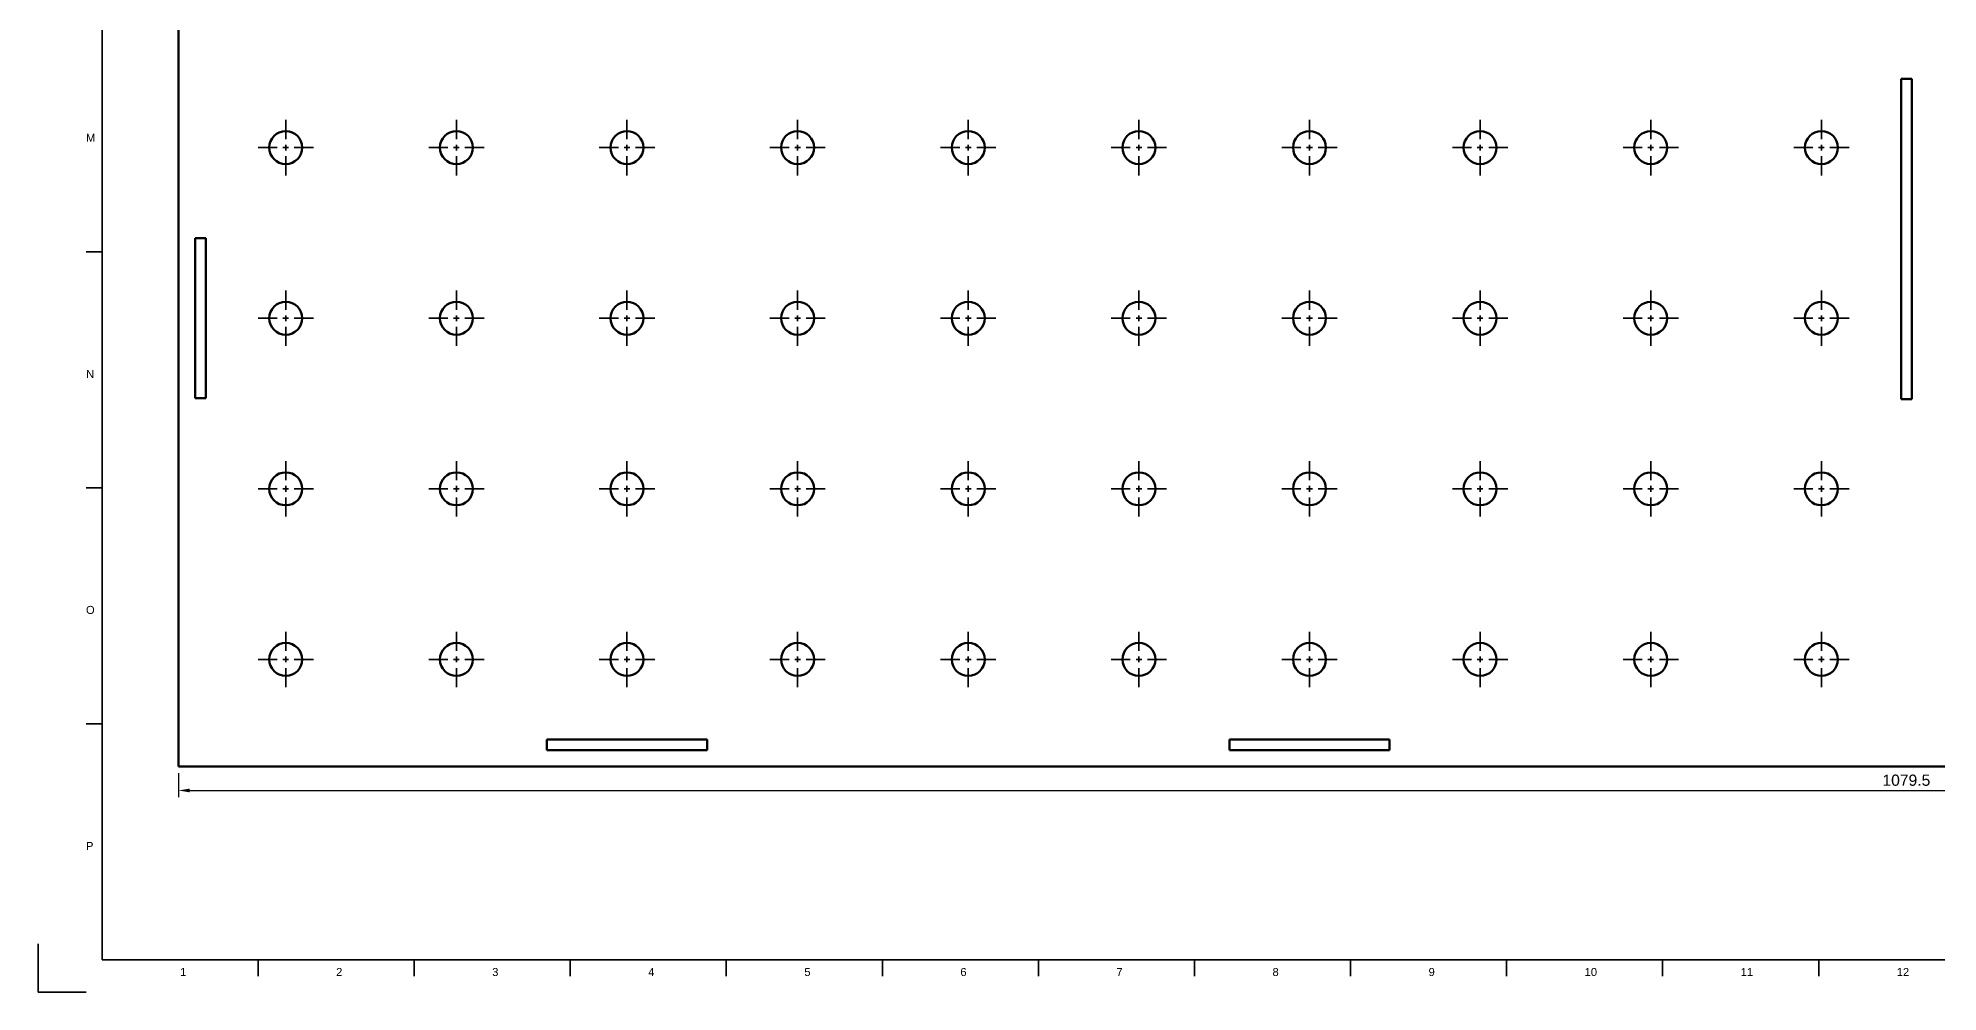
# Model space of a CAD drawing. Header units: millimetres. Extents: x 0 to 1200, y 0 to 1200.
# Drawn here: x 0 to 594, y 0 to 298 of the extents above; entities that cross this region are included whole.
import ezdxf

# ---------------------------------------------------------------- set-up
doc = ezdxf.new("R2010")
doc.units = ezdxf.units.MM
doc.header["$LTSCALE"] = 0.75
doc.linetypes.add('CENTER2', pattern=[28.575, 19.05, -3.175, 3.175, -3.175])
for name, color, linetype, lineweight in [('BORDER', 7, 'Continuous', 35), ('FD_Dimensions', 7, 'Continuous', 35), ('Smart Centers', 7, 'CENTER2', 35), ('Visible', 7, 'Continuous', 70)]:
    doc.layers.add(name, color=color, linetype=linetype, lineweight=lineweight)
doc.styles.get("Standard").update_dxf_attribs({"font": 'arial.ttf'})
doc.dimstyles.new('Dim-ISO-25', dxfattribs={"dimtxt": 3.5, "dimasz": 3.5, "dimexe": 2.1, "dimexo": 2.1, "dimgap": 1.4, "dimtad": 1, "dimzin": 12, "dimdsep": 46, "dimtxsty": 'Standard', "dimcen": 0, "dimazin": 3, "dimtp": 0.1, "dimtm": 0.1, "dimtfac": 0.714286, "dimtmove": 0, "dimatfit": 3, "dimfxl": 1, "dimtzin": 12, "dimarcsym": 0})

# ---------------------------------------------------------------- blocks, each defined once
blk = doc.blocks.new('*U13')
at = {"layer": 'Smart Centers', "color": 0, "ltscale": 0.75, "transparency": 16777216}
for p, q in [((0, 2.678906), (0, 8.65)), ((-8.65, 0), (-2.678906, 0)), ((2.678906, 0), (8.65, 0)), ((0, -8.65), (0, -2.678906))]:
    blk.add_line(p, q, dxfattribs=at)
at = {"layer": 'Smart Centers', "color": 0, "linetype": 'Continuous', "ltscale": 0.75, "transparency": 16777216}
for p, q in [((-0.892969, 0), (0.892969, 0)), ((0, -0.892969), (0, 0.892969))]:
    blk.add_line(p, q, dxfattribs=at)
blk = doc.blocks.new('*U18')
at = {"layer": 'Smart Centers', "color": 0, "ltscale": 0.75, "transparency": 16777216}
for p, q in [((0, 2.678906), (0, 8.65)), ((-8.65, 0), (-2.678906, 0)), ((2.678906, 0), (8.65, 0)), ((0, -8.65), (0, -2.678906))]:
    blk.add_line(p, q, dxfattribs=at)
at = {"layer": 'Smart Centers', "color": 0, "linetype": 'Continuous', "ltscale": 0.75, "transparency": 16777216}
for p, q in [((-0.892969, 0), (0.892969, 0)), ((0, -0.892969), (0, 0.892969))]:
    blk.add_line(p, q, dxfattribs=at)
blk = doc.blocks.new('*U19')
at = {"layer": 'Smart Centers', "color": 0, "ltscale": 0.75, "transparency": 16777216}
for p, q in [((0, 2.678906), (0, 8.65)), ((-8.65, 0), (-2.678906, 0)), ((2.678906, 0), (8.65, 0)), ((0, -8.65), (0, -2.678906))]:
    blk.add_line(p, q, dxfattribs=at)
at = {"layer": 'Smart Centers', "color": 0, "linetype": 'Continuous', "ltscale": 0.75, "transparency": 16777216}
for p, q in [((-0.892969, 0), (0.892969, 0)), ((0, -0.892969), (0, 0.892969))]:
    blk.add_line(p, q, dxfattribs=at)
blk = doc.blocks.new('*U20')
at = {"layer": 'Smart Centers', "color": 0, "ltscale": 0.75, "transparency": 16777216}
for p, q in [((0, 2.678906), (0, 8.65)), ((-8.65, 0), (-2.678906, 0)), ((2.678906, 0), (8.65, 0)), ((0, -8.65), (0, -2.678906))]:
    blk.add_line(p, q, dxfattribs=at)
at = {"layer": 'Smart Centers', "color": 0, "linetype": 'Continuous', "ltscale": 0.75, "transparency": 16777216}
for p, q in [((-0.892969, 0), (0.892969, 0)), ((0, -0.892969), (0, 0.892969))]:
    blk.add_line(p, q, dxfattribs=at)
blk = doc.blocks.new('*U22')
at = {"layer": 'Smart Centers', "color": 0, "ltscale": 0.75, "transparency": 16777216}
for p, q in [((0, 2.678906), (0, 8.65)), ((-8.65, 0), (-2.678906, 0)), ((2.678906, 0), (8.65, 0)), ((0, -8.65), (0, -2.678906))]:
    blk.add_line(p, q, dxfattribs=at)
at = {"layer": 'Smart Centers', "color": 0, "linetype": 'Continuous', "ltscale": 0.75, "transparency": 16777216}
for p, q in [((-0.892969, 0), (0.892969, 0)), ((0, -0.892969), (0, 0.892969))]:
    blk.add_line(p, q, dxfattribs=at)
blk = doc.blocks.new('*U23')
at = {"layer": 'Smart Centers', "color": 0, "ltscale": 0.75, "transparency": 16777216}
for p, q in [((0, 2.678906), (0, 8.65)), ((-8.65, 0), (-2.678906, 0)), ((2.678906, 0), (8.65, 0)), ((0, -8.65), (0, -2.678906))]:
    blk.add_line(p, q, dxfattribs=at)
at = {"layer": 'Smart Centers', "color": 0, "linetype": 'Continuous', "ltscale": 0.75, "transparency": 16777216}
for p, q in [((-0.892969, 0), (0.892969, 0)), ((0, -0.892969), (0, 0.892969))]:
    blk.add_line(p, q, dxfattribs=at)
blk = doc.blocks.new('*U25')
at = {"layer": 'Smart Centers', "color": 0, "ltscale": 0.75, "transparency": 16777216}
for p, q in [((0, 2.678906), (0, 8.65)), ((-8.65, 0), (-2.678906, 0)), ((2.678906, 0), (8.65, 0)), ((0, -8.65), (0, -2.678906))]:
    blk.add_line(p, q, dxfattribs=at)
at = {"layer": 'Smart Centers', "color": 0, "linetype": 'Continuous', "ltscale": 0.75, "transparency": 16777216}
for p, q in [((-0.892969, 0), (0.892969, 0)), ((0, -0.892969), (0, 0.892969))]:
    blk.add_line(p, q, dxfattribs=at)
blk = doc.blocks.new('*U26')
at = {"layer": 'Smart Centers', "color": 0, "ltscale": 0.75, "transparency": 16777216}
for p, q in [((0, 2.678906), (0, 8.65)), ((-8.65, 0), (-2.678906, 0)), ((2.678906, 0), (8.65, 0)), ((0, -8.65), (0, -2.678906))]:
    blk.add_line(p, q, dxfattribs=at)
at = {"layer": 'Smart Centers', "color": 0, "linetype": 'Continuous', "ltscale": 0.75, "transparency": 16777216}
for p, q in [((-0.892969, 0), (0.892969, 0)), ((0, -0.892969), (0, 0.892969))]:
    blk.add_line(p, q, dxfattribs=at)
blk = doc.blocks.new('*U28')
at = {"layer": 'Smart Centers', "color": 0, "ltscale": 0.75, "transparency": 16777216}
for p, q in [((0, 2.678906), (0, 8.65)), ((-8.65, 0), (-2.678906, 0)), ((2.678906, 0), (8.65, 0)), ((0, -8.65), (0, -2.678906))]:
    blk.add_line(p, q, dxfattribs=at)
at = {"layer": 'Smart Centers', "color": 0, "linetype": 'Continuous', "ltscale": 0.75, "transparency": 16777216}
for p, q in [((-0.892969, 0), (0.892969, 0)), ((0, -0.892969), (0, 0.892969))]:
    blk.add_line(p, q, dxfattribs=at)
blk = doc.blocks.new('*U29')
at = {"layer": 'Smart Centers', "color": 0, "ltscale": 0.75, "transparency": 16777216}
for p, q in [((0, 2.678906), (0, 8.65)), ((-8.65, 0), (-2.678906, 0)), ((2.678906, 0), (8.65, 0)), ((0, -8.65), (0, -2.678906))]:
    blk.add_line(p, q, dxfattribs=at)
at = {"layer": 'Smart Centers', "color": 0, "linetype": 'Continuous', "ltscale": 0.75, "transparency": 16777216}
for p, q in [((-0.892969, 0), (0.892969, 0)), ((0, -0.892969), (0, 0.892969))]:
    blk.add_line(p, q, dxfattribs=at)
blk = doc.blocks.new('*U32')
at = {"layer": 'Smart Centers', "color": 0, "ltscale": 0.75, "transparency": 16777216}
for p, q in [((0, 2.678906), (0, 8.65)), ((-8.65, 0), (-2.678906, 0)), ((2.678906, 0), (8.65, 0)), ((0, -8.65), (0, -2.678906))]:
    blk.add_line(p, q, dxfattribs=at)
at = {"layer": 'Smart Centers', "color": 0, "linetype": 'Continuous', "ltscale": 0.75, "transparency": 16777216}
for p, q in [((-0.892969, 0), (0.892969, 0)), ((0, -0.892969), (0, 0.892969))]:
    blk.add_line(p, q, dxfattribs=at)
blk = doc.blocks.new('*U33')
at = {"layer": 'Smart Centers', "color": 0, "ltscale": 0.75, "transparency": 16777216}
for p, q in [((0, 2.678906), (0, 8.65)), ((-8.65, 0), (-2.678906, 0)), ((2.678906, 0), (8.65, 0)), ((0, -8.65), (0, -2.678906))]:
    blk.add_line(p, q, dxfattribs=at)
at = {"layer": 'Smart Centers', "color": 0, "linetype": 'Continuous', "ltscale": 0.75, "transparency": 16777216}
for p, q in [((-0.892969, 0), (0.892969, 0)), ((0, -0.892969), (0, 0.892969))]:
    blk.add_line(p, q, dxfattribs=at)
blk = doc.blocks.new('*U38')
at = {"layer": 'Smart Centers', "color": 0, "ltscale": 0.75, "transparency": 16777216}
for p, q in [((0, 2.678906), (0, 8.65)), ((-8.65, 0), (-2.678906, 0)), ((2.678906, 0), (8.65, 0)), ((0, -8.65), (0, -2.678906))]:
    blk.add_line(p, q, dxfattribs=at)
at = {"layer": 'Smart Centers', "color": 0, "linetype": 'Continuous', "ltscale": 0.75, "transparency": 16777216}
for p, q in [((-0.892969, 0), (0.892969, 0)), ((0, -0.892969), (0, 0.892969))]:
    blk.add_line(p, q, dxfattribs=at)
blk = doc.blocks.new('*U41')
at = {"layer": 'Smart Centers', "color": 0, "ltscale": 0.75, "transparency": 16777216}
for p, q in [((0, 2.678906), (0, 8.65)), ((-8.65, 0), (-2.678906, 0)), ((2.678906, 0), (8.65, 0)), ((0, -8.65), (0, -2.678906))]:
    blk.add_line(p, q, dxfattribs=at)
at = {"layer": 'Smart Centers', "color": 0, "linetype": 'Continuous', "ltscale": 0.75, "transparency": 16777216}
for p, q in [((-0.892969, 0), (0.892969, 0)), ((0, -0.892969), (0, 0.892969))]:
    blk.add_line(p, q, dxfattribs=at)
blk = doc.blocks.new('*U53')
at = {"layer": 'Smart Centers', "color": 0, "ltscale": 0.75, "transparency": 16777216}
for p, q in [((0, 2.678906), (0, 8.65)), ((-8.65, 0), (-2.678906, 0)), ((2.678906, 0), (8.65, 0)), ((0, -8.65), (0, -2.678906))]:
    blk.add_line(p, q, dxfattribs=at)
at = {"layer": 'Smart Centers', "color": 0, "linetype": 'Continuous', "ltscale": 0.75, "transparency": 16777216}
for p, q in [((-0.892969, 0), (0.892969, 0)), ((0, -0.892969), (0, 0.892969))]:
    blk.add_line(p, q, dxfattribs=at)
blk = doc.blocks.new('*U54')
at = {"layer": 'Smart Centers', "color": 0, "ltscale": 0.75, "transparency": 16777216}
for p, q in [((0, 2.678906), (0, 8.65)), ((-8.65, 0), (-2.678906, 0)), ((2.678906, 0), (8.65, 0)), ((0, -8.65), (0, -2.678906))]:
    blk.add_line(p, q, dxfattribs=at)
at = {"layer": 'Smart Centers', "color": 0, "linetype": 'Continuous', "ltscale": 0.75, "transparency": 16777216}
for p, q in [((-0.892969, 0), (0.892969, 0)), ((0, -0.892969), (0, 0.892969))]:
    blk.add_line(p, q, dxfattribs=at)
blk = doc.blocks.new('*U57')
at = {"layer": 'Smart Centers', "color": 0, "ltscale": 0.75, "transparency": 16777216}
for p, q in [((0, 2.678906), (0, 8.65)), ((-8.65, 0), (-2.678906, 0)), ((2.678906, 0), (8.65, 0)), ((0, -8.65), (0, -2.678906))]:
    blk.add_line(p, q, dxfattribs=at)
at = {"layer": 'Smart Centers', "color": 0, "linetype": 'Continuous', "ltscale": 0.75, "transparency": 16777216}
for p, q in [((-0.892969, 0), (0.892969, 0)), ((0, -0.892969), (0, 0.892969))]:
    blk.add_line(p, q, dxfattribs=at)
blk = doc.blocks.new('*U58')
at = {"layer": 'Smart Centers', "color": 0, "ltscale": 0.75, "transparency": 16777216}
for p, q in [((0, 2.678906), (0, 8.65)), ((-8.65, 0), (-2.678906, 0)), ((2.678906, 0), (8.65, 0)), ((0, -8.65), (0, -2.678906))]:
    blk.add_line(p, q, dxfattribs=at)
at = {"layer": 'Smart Centers', "color": 0, "linetype": 'Continuous', "ltscale": 0.75, "transparency": 16777216}
for p, q in [((-0.892969, 0), (0.892969, 0)), ((0, -0.892969), (0, 0.892969))]:
    blk.add_line(p, q, dxfattribs=at)
blk = doc.blocks.new('*U60')
at = {"layer": 'Smart Centers', "color": 0, "ltscale": 0.75, "transparency": 16777216}
for p, q in [((0, 2.678906), (0, 8.65)), ((-8.65, 0), (-2.678906, 0)), ((2.678906, 0), (8.65, 0)), ((0, -8.65), (0, -2.678906))]:
    blk.add_line(p, q, dxfattribs=at)
at = {"layer": 'Smart Centers', "color": 0, "linetype": 'Continuous', "ltscale": 0.75, "transparency": 16777216}
for p, q in [((-0.892969, 0), (0.892969, 0)), ((0, -0.892969), (0, 0.892969))]:
    blk.add_line(p, q, dxfattribs=at)
blk = doc.blocks.new('*U61')
at = {"layer": 'Smart Centers', "color": 0, "ltscale": 0.75, "transparency": 16777216}
for p, q in [((0, 2.678906), (0, 8.65)), ((-8.65, 0), (-2.678906, 0)), ((2.678906, 0), (8.65, 0)), ((0, -8.65), (0, -2.678906))]:
    blk.add_line(p, q, dxfattribs=at)
at = {"layer": 'Smart Centers', "color": 0, "linetype": 'Continuous', "ltscale": 0.75, "transparency": 16777216}
for p, q in [((-0.892969, 0), (0.892969, 0)), ((0, -0.892969), (0, 0.892969))]:
    blk.add_line(p, q, dxfattribs=at)
blk = doc.blocks.new('*U63')
at = {"layer": 'Smart Centers', "color": 0, "ltscale": 0.75, "transparency": 16777216}
for p, q in [((0, 2.678906), (0, 8.65)), ((-8.65, 0), (-2.678906, 0)), ((2.678906, 0), (8.65, 0)), ((0, -8.65), (0, -2.678906))]:
    blk.add_line(p, q, dxfattribs=at)
at = {"layer": 'Smart Centers', "color": 0, "linetype": 'Continuous', "ltscale": 0.75, "transparency": 16777216}
for p, q in [((-0.892969, 0), (0.892969, 0)), ((0, -0.892969), (0, 0.892969))]:
    blk.add_line(p, q, dxfattribs=at)
blk = doc.blocks.new('*U64')
at = {"layer": 'Smart Centers', "color": 0, "ltscale": 0.75, "transparency": 16777216}
for p, q in [((0, 2.678906), (0, 8.65)), ((-8.65, 0), (-2.678906, 0)), ((2.678906, 0), (8.65, 0)), ((0, -8.65), (0, -2.678906))]:
    blk.add_line(p, q, dxfattribs=at)
at = {"layer": 'Smart Centers', "color": 0, "linetype": 'Continuous', "ltscale": 0.75, "transparency": 16777216}
for p, q in [((-0.892969, 0), (0.892969, 0)), ((0, -0.892969), (0, 0.892969))]:
    blk.add_line(p, q, dxfattribs=at)
blk = doc.blocks.new('*U66')
at = {"layer": 'Smart Centers', "color": 0, "ltscale": 0.75, "transparency": 16777216}
for p, q in [((0, 2.678906), (0, 8.65)), ((-8.65, 0), (-2.678906, 0)), ((2.678906, 0), (8.65, 0)), ((0, -8.65), (0, -2.678906))]:
    blk.add_line(p, q, dxfattribs=at)
at = {"layer": 'Smart Centers', "color": 0, "linetype": 'Continuous', "ltscale": 0.75, "transparency": 16777216}
for p, q in [((-0.892969, 0), (0.892969, 0)), ((0, -0.892969), (0, 0.892969))]:
    blk.add_line(p, q, dxfattribs=at)
blk = doc.blocks.new('*U67')
at = {"layer": 'Smart Centers', "color": 0, "ltscale": 0.75, "transparency": 16777216}
for p, q in [((0, 2.678906), (0, 8.65)), ((-8.65, 0), (-2.678906, 0)), ((2.678906, 0), (8.65, 0)), ((0, -8.65), (0, -2.678906))]:
    blk.add_line(p, q, dxfattribs=at)
at = {"layer": 'Smart Centers', "color": 0, "linetype": 'Continuous', "ltscale": 0.75, "transparency": 16777216}
for p, q in [((-0.892969, 0), (0.892969, 0)), ((0, -0.892969), (0, 0.892969))]:
    blk.add_line(p, q, dxfattribs=at)
blk = doc.blocks.new('*U68')
at = {"layer": 'Smart Centers', "color": 0, "ltscale": 0.75, "transparency": 16777216}
for p, q in [((0, 2.678906), (0, 8.65)), ((-8.65, 0), (-2.678906, 0)), ((2.678906, 0), (8.65, 0)), ((0, -8.65), (0, -2.678906))]:
    blk.add_line(p, q, dxfattribs=at)
at = {"layer": 'Smart Centers', "color": 0, "linetype": 'Continuous', "ltscale": 0.75, "transparency": 16777216}
for p, q in [((-0.892969, 0), (0.892969, 0)), ((0, -0.892969), (0, 0.892969))]:
    blk.add_line(p, q, dxfattribs=at)
blk = doc.blocks.new('*U69')
at = {"layer": 'Smart Centers', "color": 0, "ltscale": 0.75, "transparency": 16777216}
for p, q in [((0, 2.678906), (0, 8.65)), ((-8.65, 0), (-2.678906, 0)), ((2.678906, 0), (8.65, 0)), ((0, -8.65), (0, -2.678906))]:
    blk.add_line(p, q, dxfattribs=at)
at = {"layer": 'Smart Centers', "color": 0, "linetype": 'Continuous', "ltscale": 0.75, "transparency": 16777216}
for p, q in [((-0.892969, 0), (0.892969, 0)), ((0, -0.892969), (0, 0.892969))]:
    blk.add_line(p, q, dxfattribs=at)
blk = doc.blocks.new('*U110')
at = {"layer": 'Smart Centers', "color": 0, "ltscale": 0.75, "transparency": 16777216}
for p, q in [((0, 2.678906), (0, 8.65)), ((-8.65, 0), (-2.678906, 0)), ((2.678906, 0), (8.65, 0)), ((0, -8.65), (0, -2.678906))]:
    blk.add_line(p, q, dxfattribs=at)
at = {"layer": 'Smart Centers', "color": 0, "linetype": 'Continuous', "ltscale": 0.75, "transparency": 16777216}
for p, q in [((-0.892969, 0), (0.892969, 0)), ((0, -0.892969), (0, 0.892969))]:
    blk.add_line(p, q, dxfattribs=at)
blk = doc.blocks.new('*U115')
at = {"layer": 'Smart Centers', "color": 0, "ltscale": 0.75, "transparency": 16777216}
for p, q in [((0, 2.678906), (0, 8.65)), ((-8.65, 0), (-2.678906, 0)), ((2.678906, 0), (8.65, 0)), ((0, -8.65), (0, -2.678906))]:
    blk.add_line(p, q, dxfattribs=at)
at = {"layer": 'Smart Centers', "color": 0, "linetype": 'Continuous', "ltscale": 0.75, "transparency": 16777216}
for p, q in [((-0.892969, 0), (0.892969, 0)), ((0, -0.892969), (0, 0.892969))]:
    blk.add_line(p, q, dxfattribs=at)
blk = doc.blocks.new('*U116')
at = {"layer": 'Smart Centers', "color": 0, "ltscale": 0.75, "transparency": 16777216}
for p, q in [((0, 2.678906), (0, 8.65)), ((-8.65, 0), (-2.678906, 0)), ((2.678906, 0), (8.65, 0)), ((0, -8.65), (0, -2.678906))]:
    blk.add_line(p, q, dxfattribs=at)
at = {"layer": 'Smart Centers', "color": 0, "linetype": 'Continuous', "ltscale": 0.75, "transparency": 16777216}
for p, q in [((-0.892969, 0), (0.892969, 0)), ((0, -0.892969), (0, 0.892969))]:
    blk.add_line(p, q, dxfattribs=at)
blk = doc.blocks.new('*U124')
at = {"layer": 'Smart Centers', "color": 0, "ltscale": 0.75, "transparency": 16777216}
for p, q in [((0, 2.678906), (0, 8.65)), ((-8.65, 0), (-2.678906, 0)), ((2.678906, 0), (8.65, 0)), ((0, -8.65), (0, -2.678906))]:
    blk.add_line(p, q, dxfattribs=at)
at = {"layer": 'Smart Centers', "color": 0, "linetype": 'Continuous', "ltscale": 0.75, "transparency": 16777216}
for p, q in [((-0.892969, 0), (0.892969, 0)), ((0, -0.892969), (0, 0.892969))]:
    blk.add_line(p, q, dxfattribs=at)
blk = doc.blocks.new('*U185')
at = {"layer": 'Smart Centers', "color": 0, "ltscale": 0.75, "transparency": 16777216}
for p, q in [((0, 2.678906), (0, 8.65)), ((-8.65, 0), (-2.678906, 0)), ((2.678906, 0), (8.65, 0)), ((0, -8.65), (0, -2.678906))]:
    blk.add_line(p, q, dxfattribs=at)
at = {"layer": 'Smart Centers', "color": 0, "linetype": 'Continuous', "ltscale": 0.75, "transparency": 16777216}
for p, q in [((-0.892969, 0), (0.892969, 0)), ((0, -0.892969), (0, 0.892969))]:
    blk.add_line(p, q, dxfattribs=at)
blk = doc.blocks.new('*U190')
at = {"layer": 'Smart Centers', "color": 0, "ltscale": 0.75, "transparency": 16777216}
for p, q in [((0, 2.678906), (0, 8.65)), ((-8.65, 0), (-2.678906, 0)), ((2.678906, 0), (8.65, 0)), ((0, -8.65), (0, -2.678906))]:
    blk.add_line(p, q, dxfattribs=at)
at = {"layer": 'Smart Centers', "color": 0, "linetype": 'Continuous', "ltscale": 0.75, "transparency": 16777216}
for p, q in [((-0.892969, 0), (0.892969, 0)), ((0, -0.892969), (0, 0.892969))]:
    blk.add_line(p, q, dxfattribs=at)
blk = doc.blocks.new('*U197')
at = {"layer": 'Smart Centers', "color": 0, "ltscale": 0.75, "transparency": 16777216}
for p, q in [((0, 2.678906), (0, 8.65)), ((-8.65, 0), (-2.678906, 0)), ((2.678906, 0), (8.65, 0)), ((0, -8.65), (0, -2.678906))]:
    blk.add_line(p, q, dxfattribs=at)
at = {"layer": 'Smart Centers', "color": 0, "linetype": 'Continuous', "ltscale": 0.75, "transparency": 16777216}
for p, q in [((-0.892969, 0), (0.892969, 0)), ((0, -0.892969), (0, 0.892969))]:
    blk.add_line(p, q, dxfattribs=at)
blk = doc.blocks.new('*U200')
at = {"layer": 'Smart Centers', "color": 0, "ltscale": 0.75, "transparency": 16777216}
for p, q in [((0, 2.678906), (0, 8.65)), ((-8.65, 0), (-2.678906, 0)), ((2.678906, 0), (8.65, 0)), ((0, -8.65), (0, -2.678906))]:
    blk.add_line(p, q, dxfattribs=at)
at = {"layer": 'Smart Centers', "color": 0, "linetype": 'Continuous', "ltscale": 0.75, "transparency": 16777216}
for p, q in [((-0.892969, 0), (0.892969, 0)), ((0, -0.892969), (0, 0.892969))]:
    blk.add_line(p, q, dxfattribs=at)
blk = doc.blocks.new('*U204')
at = {"layer": 'Smart Centers', "color": 0, "ltscale": 0.75, "transparency": 16777216}
for p, q in [((0, 2.678906), (0, 8.65)), ((-8.65, 0), (-2.678906, 0)), ((2.678906, 0), (8.65, 0)), ((0, -8.65), (0, -2.678906))]:
    blk.add_line(p, q, dxfattribs=at)
at = {"layer": 'Smart Centers', "color": 0, "linetype": 'Continuous', "ltscale": 0.75, "transparency": 16777216}
for p, q in [((-0.892969, 0), (0.892969, 0)), ((0, -0.892969), (0, 0.892969))]:
    blk.add_line(p, q, dxfattribs=at)
blk = doc.blocks.new('*U205')
at = {"layer": 'Smart Centers', "color": 0, "ltscale": 0.75, "transparency": 16777216}
for p, q in [((0, 2.678906), (0, 8.65)), ((-8.65, 0), (-2.678906, 0)), ((2.678906, 0), (8.65, 0)), ((0, -8.65), (0, -2.678906))]:
    blk.add_line(p, q, dxfattribs=at)
at = {"layer": 'Smart Centers', "color": 0, "linetype": 'Continuous', "ltscale": 0.75, "transparency": 16777216}
for p, q in [((-0.892969, 0), (0.892969, 0)), ((0, -0.892969), (0, 0.892969))]:
    blk.add_line(p, q, dxfattribs=at)
blk = doc.blocks.new('*U206')
at = {"layer": 'Smart Centers', "color": 0, "ltscale": 0.75, "transparency": 16777216}
for p, q in [((0, 2.678906), (0, 8.65)), ((-8.65, 0), (-2.678906, 0)), ((2.678906, 0), (8.65, 0)), ((0, -8.65), (0, -2.678906))]:
    blk.add_line(p, q, dxfattribs=at)
at = {"layer": 'Smart Centers', "color": 0, "linetype": 'Continuous', "ltscale": 0.75, "transparency": 16777216}
for p, q in [((-0.892969, 0), (0.892969, 0)), ((0, -0.892969), (0, 0.892969))]:
    blk.add_line(p, q, dxfattribs=at)
blk = doc.blocks.new('*U210')
at = {"layer": 'Smart Centers', "color": 0, "ltscale": 0.75, "transparency": 16777216}
for p, q in [((0, 2.678906), (0, 8.65)), ((-8.65, 0), (-2.678906, 0)), ((2.678906, 0), (8.65, 0)), ((0, -8.65), (0, -2.678906))]:
    blk.add_line(p, q, dxfattribs=at)
at = {"layer": 'Smart Centers', "color": 0, "linetype": 'Continuous', "ltscale": 0.75, "transparency": 16777216}
for p, q in [((-0.892969, 0), (0.892969, 0)), ((0, -0.892969), (0, 0.892969))]:
    blk.add_line(p, q, dxfattribs=at)
blk = doc.blocks.new('*U211')
at = {"layer": 'Smart Centers', "color": 0, "ltscale": 0.75, "transparency": 16777216}
for p, q in [((0, 2.678906), (0, 8.65)), ((-8.65, 0), (-2.678906, 0)), ((2.678906, 0), (8.65, 0)), ((0, -8.65), (0, -2.678906))]:
    blk.add_line(p, q, dxfattribs=at)
at = {"layer": 'Smart Centers', "color": 0, "linetype": 'Continuous', "ltscale": 0.75, "transparency": 16777216}
for p, q in [((-0.892969, 0), (0.892969, 0)), ((0, -0.892969), (0, 0.892969))]:
    blk.add_line(p, q, dxfattribs=at)
blk = doc.blocks.new('*U320')
at = {"layer": 'Smart Centers', "color": 0, "ltscale": 0.75, "transparency": 16777216}
for p, q in [((0, 2.678906), (0, 8.65)), ((-8.65, 0), (-2.678906, 0)), ((2.678906, 0), (8.65, 0)), ((0, -8.65), (0, -2.678906))]:
    blk.add_line(p, q, dxfattribs=at)
at = {"layer": 'Smart Centers', "color": 0, "linetype": 'Continuous', "ltscale": 0.75, "transparency": 16777216}
for p, q in [((-0.892969, 0), (0.892969, 0)), ((0, -0.892969), (0, 0.892969))]:
    blk.add_line(p, q, dxfattribs=at)
blk = doc.blocks.new('Custom1200.000000x1200.000000x24x16')
for p, q in [((20, 10), (20, 1190)), ((20, 231.25), (15, 231.25)), ((20, 157.5), (15, 157.5)), ((20, 83.75), (15, 83.75)), ((0, 0), (0, 15)), ((1190, 10), (20, 10)), ((68.75, 10), (68.75, 5)), ((117.5, 10), (117.5, 5)), ((166.25, 10), (166.25, 5)), ((215, 10), (215, 5)), ((263.75, 10), (263.75, 5)), ((312.5, 10), (312.5, 5)), ((361.25, 10), (361.25, 5)), ((410, 10), (410, 5)), ((458.75, 10), (458.75, 5)), ((507.5, 10), (507.5, 5)), ((556.25, 10), (556.25, 5)), ((0, 0), (15, 0))]:
    blk.add_line(p, q)
at = {"char_height": 2.5, "attachment_point": 1}
for s, insert in [('M', (15, 268.125)), ('N', (15, 194.375)), ('O', (15, 120.625)), ('P', (15, 46.875)), ('1', (44.375, 7.5)), ('2', (93.125, 7.5)), ('3', (141.875, 7.5)), ('4', (190.625, 7.5)), ('5', (239.375, 7.5)), ('6', (288.125, 7.5)), ('7', (336.875, 7.5)), ('8', (385.625, 7.5)), ('9', (434.375, 7.5)), ('10', (483.125, 7.5)), ('11', (531.875, 7.5)), ('12', (580.625, 7.5))]:
    blk.add_mtext(s, dxfattribs=dict(at, insert=insert))
blk = doc.blocks.new('*D410')
at = {"layer": 'Defpoints', "color": 0, "transparency": 16777216}
for p in [(43.886866, 70.502746), (1123.386866, 70.502746), (1123.386866, 62.964541)]:
    blk.add_point(p, dxfattribs=at)
at = {"layer": 'FD_Dimensions', "color": 0, "lineweight": -2, "transparency": 16777216}
for p, q in [((43.886866, 68.402746), (43.886866, 60.864541)), ((1123.386866, 68.402746), (1123.386866, 60.864541)), ((47.386866, 62.964541), (1119.886866, 62.964541))]:
    blk.add_line(p, q, dxfattribs=at)
at = {"layer": 'FD_Dimensions', "color": 0, "transparency": 16777216}
for points in [[(47.386866, 63.547874), (47.386866, 62.381207), (43.886866, 62.964541)], [(1119.886866, 63.547874), (1119.886866, 62.381207), (1123.386866, 62.964541)]]:
    blk.add_solid(points, dxfattribs=at)
at = {"layer": 'FD_Dimensions', "color": 0, "transparency": 16777216, "insert": (583.636866, 66.151546), "char_height": 3.5, "attachment_point": 5}
blk.add_mtext('1079.5', dxfattribs=at)

msp = doc.modelspace()

# ---------------------------------------------------------------- linework, layer by layer
at = {"layer": 'Visible', "extrusion": (-1e-16, -1, 0)}
for p, q in [((43.886866, 1150.002746), (43.886866, 70.502746)), ((581.986866, 285.252746), (585.286866, 285.252746)), ((581.986866, 185.252746), (581.986866, 285.252746)), ((585.286866, 285.252746), (585.286866, 185.252746)), ((49.086866, 235.502746), (52.386866, 235.502746)), ((49.086866, 185.502746), (49.086866, 235.502746)), ((52.386866, 235.502746), (52.386866, 185.502746)), ((52.386866, 185.502746), (49.086866, 185.502746)), ((585.286866, 185.252746), (581.986866, 185.252746)), ((158.986866, 75.602746), (158.986866, 78.902746)), ((158.986866, 78.902746), (208.986866, 78.902746)), ((208.986866, 78.902746), (208.986866, 75.602746)), ((372.186866, 75.602746), (372.186866, 78.902746)), ((372.186866, 78.902746), (422.186866, 78.902746)), ((422.186866, 78.902746), (422.186866, 75.602746)), ((208.986866, 75.602746), (158.986866, 75.602746)), ((422.186866, 75.602746), (372.186866, 75.602746)), ((43.886866, 70.502746), (1123.386866, 70.502746))]:
    msp.add_line(p, q, dxfattribs=at)
at = {"layer": 'Visible', "extrusion": (0, 0, -1)}
for centre in [(-77.386866, 263.802746), (-130.686866, 263.802746), (-183.986866, 263.802746), (-237.286866, 263.802746), (-290.586866, 263.802746), (-343.886866, 263.802746), (-397.186866, 263.802746), (-450.486866, 263.802746), (-503.786866, 263.802746), (-557.086866, 263.802746), (-77.386866, 210.502746), (-130.686866, 210.502746), (-183.986866, 210.502746), (-237.286866, 210.502746), (-290.586866, 210.502746), (-343.886866, 210.502746), (-397.186866, 210.502746), (-450.486866, 210.502746), (-503.786866, 210.502746), (-557.086866, 210.502746), (-77.386866, 157.202746), (-130.686866, 157.202746), (-183.986866, 157.202746), (-237.286866, 157.202746), (-290.586866, 157.202746), (-343.886866, 157.202746), (-397.186866, 157.202746), (-450.486866, 157.202746), (-503.786866, 157.202746), (-557.086866, 157.202746), (-77.386866, 103.902746), (-130.686866, 103.902746), (-183.986866, 103.902746), (-237.286866, 103.902746), (-290.586866, 103.902746), (-343.886866, 103.902746), (-397.186866, 103.902746), (-450.486866, 103.902746), (-503.786866, 103.902746), (-557.086866, 103.902746)]:
    msp.add_circle(centre, 5.15, dxfattribs=at)

# ---------------------------------------------------------------- block references
at = {"layer": 'BORDER'}
msp.add_blockref('Custom1200.000000x1200.000000x24x16', (0, 0), dxfattribs=at)
at = {"layer": 'Smart Centers', "ltscale": 0.75}
for name, p in [('*U185', (77.386866, 263.802746)), ('*U200', (130.686866, 263.802746)), ('*U190', (183.986866, 263.802746)), ('*U204', (237.286866, 263.802746)), ('*U320', (290.586866, 263.802746)), ('*U206', (343.886866, 263.802746)), ('*U116', (397.186866, 263.802746)), ('*U115', (450.486866, 263.802746)), ('*U124', (503.786866, 263.802746)), ('*U110', (557.086866, 263.802746)), ('*U205', (77.386866, 210.502746)), ('*U197', (130.686866, 210.502746)), ('*U211', (183.986866, 210.502746)), ('*U210', (237.286866, 210.502746)), ('*U66', (290.586866, 210.502746)), ('*U69', (343.886866, 210.502746)), ('*U38', (397.186866, 210.502746)), ('*U41', (450.486866, 210.502746)), ('*U13', (503.786866, 210.502746)), ('*U20', (557.086866, 210.502746)), ('*U33', (77.386866, 157.202746)), ('*U32', (130.686866, 157.202746)), ('*U29', (183.986866, 157.202746)), ('*U28', (237.286866, 157.202746)), ('*U26', (290.586866, 157.202746)), ('*U25', (343.886866, 157.202746)), ('*U23', (397.186866, 157.202746)), ('*U22', (450.486866, 157.202746)), ('*U19', (503.786866, 157.202746)), ('*U18', (557.086866, 157.202746)), ('*U68', (77.386866, 103.902746)), ('*U67', (130.686866, 103.902746)), ('*U64', (183.986866, 103.902746)), ('*U63', (237.286866, 103.902746)), ('*U61', (290.586866, 103.902746)), ('*U60', (343.886866, 103.902746)), ('*U58', (397.186866, 103.902746)), ('*U57', (450.486866, 103.902746)), ('*U54', (503.786866, 103.902746)), ('*U53', (557.086866, 103.902746))]:
    msp.add_blockref(name, p, dxfattribs=at)

# ---------------------------------------------------------------- dimensions: what is measured, and where the dimension line sits
at = {"layer": 'FD_Dimensions'}
dim = msp.add_aligned_dim(p1=(43.886866, 70.502746), p2=(1123.386866, 70.502746), distance=-7.538205, dimstyle='Dim-ISO-25', override={"dimlfac": 1, "dimclrd": 0, "dimclre": 0}, dxfattribs=at)
dim.commit()
dim.dimension.update_dxf_attribs({"geometry": '*D410', "text_midpoint": (583.636866, 66.151546)})

doc.saveas('drawing.dxf')
